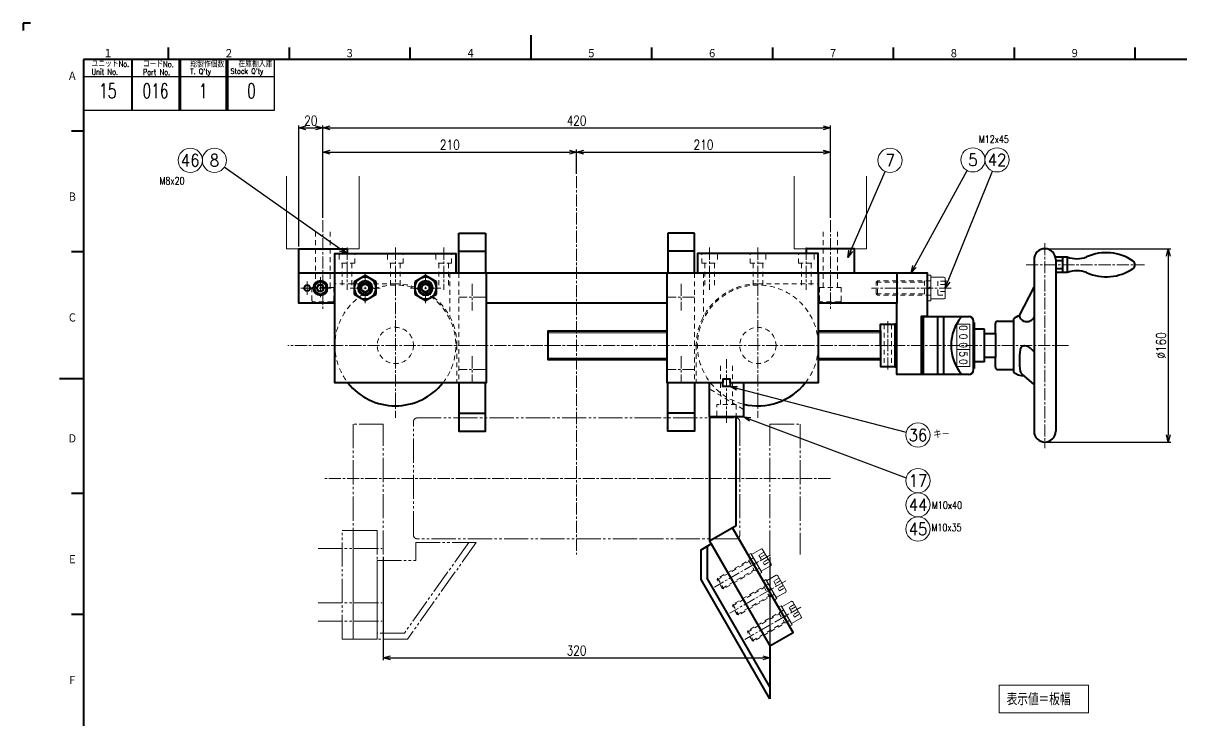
# Model space of a CAD drawing. Header units: millimetres. Extents: x 0 to 1682, y 0 to 1188.
# Drawn here: x 0 to 959, y 611 to 1188 of the extents above; entities that cross this region are included whole.
import ezdxf
from ezdxf.enums import TextEntityAlignment as Align

# ---------------------------------------------------------------- set-up
doc = ezdxf.new("R2010")
doc.units = ezdxf.units.MM
doc.header["$LTSCALE"] = 2
for name, pattern in [('AM_ISO08W050x2', [9, 6, -0.75, 1.5, -0.75]), ('GEN4A', [15, 10, -1, 1, -1, 1, -1]), ('GEN7A', [7.5, 5, -0.75, 1, -0.75]), ('HIDDEN2', [3.5, 2, -1.5])]:
    doc.linetypes.add(name, pattern=pattern)
doc.layers.get('0').update_dxf_attribs({"linetype": 'CONTINUOUS', "lineweight": 20})
doc.layers.get('DEFPOINTS').update_dxf_attribs({"linetype": 'CONTINUOUS'})
for name, color, linetype, lineweight in [('2', 5, 'CONTINUOUS', 40), ('3A', 6, 'HIDDEN2', 20), ('4', 3, 'CONTINUOUS', 13), ('4A', 3, 'GEN4A', 13), ('5', 3, 'CONTINUOUS', 13), ('6', 7, 'CONTINUOUS', 50), ('7A', 4, 'GEN7A', 13), ('_-0', 7, 'CONTINUOUS', 20), ('_-3A', 6, 'HIDDEN2', 20), ('WAKU', 7, 'CONTINUOUS', 40)]:
    doc.layers.add(name, color=color, linetype=linetype, lineweight=lineweight)
doc.layers.add('RAHM2', color=1, linetype='CONTINUOUS')
doc.styles.add('DIMENSION', font='monotxt.shx', dxfattribs={"bigfont": 'bigfont.shx'})
doc.styles.get("Standard").update_dxf_attribs({"font": 'romans.shx', "width": 0.8, "bigfont": 'extfont2.shx'})
doc.dimstyles.new('GEN-ISO', dxfattribs={"dimscale": 2, "dimtxt": 4, "dimasz": 3, "dimexe": 1, "dimexo": 1, "dimgap": 1, "dimtad": 3, "dimrnd": 0.01, "dimdsep": 46, "dimtxsty": 'Standard', "dimblk": 'OPEN30', "dimcen": 0, "dimclrd": 256, "dimclre": 256, "dimclrt": 7, "dimadec": 3, "dimazin": 2, "dimtp": 0.1, "dimtm": 0.1, "dimtfac": 0.6, "dimtdec": 3, "dimtmove": 2, "dimatfit": 3, "dimldrblk": 'OPEN30', "dimfxl": 1, "dimarcsym": 0})

# ---------------------------------------------------------------- blocks, each defined once
blk = doc.blocks.new('GENJIS-1176H2_S-09FE8Z-0704')
at = {"layer": '_-0'}
for p, q in [((-10, 7), (-10, -7)), ((0, 8), (-9, 8)), ((0, 8), (0, -8)), ((-9, -8), (0, -8))]:
    blk.add_line(p, q, dxfattribs=at)
for centre, start, end in [((-9, 7), 90, 180), ((-9, -7), 180, 270)]:
    blk.add_arc(centre, 1, start, end, dxfattribs=at)
at = {"layer": '_-3A'}
for p, q in [((-10, 4.6188), (-5, 4.6188)), ((-10, 2.3094), (-5, 2.3094)), ((-5, 4.6188), (-5, -4.6188)), ((0, 5), (34.08, 5)), ((4.5, 5), (4.5, -5)), ((35, 4.08), (4.5, 4.08)), ((35, 4.08), (34.08, 5)), ((34.08, 5), (34.08, -5)), ((35, -4.08), (35, 4.08)), ((-10, -2.3094), (-5, -2.3094)), ((-5, -4.6188), (-10, -4.6188)), ((0, -5), (34.08, -5)), ((35, -4.08), (4.5, -4.08)), ((34.08, -5), (35, -4.08))]:
    blk.add_line(p, q, dxfattribs=at)
at = {"layer": '_-0', "flags": 9}
blk.add_attdef('POWER_DIM', (0, 0), '', height=3.5, dxfattribs=at)
blk = doc.blocks.new('GENJIS-1251_S-09FE7S-0707')
at = {"layer": '_-0'}
for p, q in [((-2.5, 9.05), (0, 9.05)), ((-2.5, -9.05), (-2.5, 9.05)), ((0, 0.75), (-2.5, 0)), ((0, 0), (-2.5, -0.75)), ((0, 9.05), (0, -9.05)), ((0, -9.05), (-2.5, -9.05))]:
    blk.add_line(p, q, dxfattribs=at)
at = {"layer": '_-0', "flags": 9}
blk.add_attdef('POWER_DIM', (0, 0), '', height=3.5, dxfattribs=at)
blk = doc.blocks.new('GENJIS-1176H2_S-02TUZD-0704')
at = {"layer": '_-0'}
for p, q in [((-12, 7.8), (-12, -7.8)), ((0, 9), (-10.8, 9)), ((0, 9), (0, -9)), ((-10.8, -9), (0, -9))]:
    blk.add_line(p, q, dxfattribs=at)
for centre, start, end in [((-10.8, 7.8), 90, 179.999998), ((-10.8, -7.8), 179.999998, 270)]:
    blk.add_arc(centre, 1.2, start, end, dxfattribs=at)
at = {"layer": '_-3A'}
for p, q in [((-12, 5.7735), (-6, 5.7735)), ((-12, 2.88675), (-6, 2.88675)), ((-6, 5.7735), (-6, -5.7735)), ((0, 6), (43.9265, 6)), ((5.25, 6), (5.25, -6)), ((45, 4.9265), (5.25, 4.9265)), ((45, 4.9265), (43.9265, 6)), ((43.9265, 6), (43.9265, -6)), ((45, -4.9265), (45, 4.9265)), ((-12, -2.88675), (-6, -2.88675)), ((-6, -5.7735), (-12, -5.7735)), ((0, -6), (43.9265, -6)), ((45, -4.9265), (5.25, -4.9265)), ((43.9265, -6), (45, -4.9265))]:
    blk.add_line(p, q, dxfattribs=at)
at = {"layer": '_-0', "flags": 9}
blk.add_attdef('POWER_DIM', (0, 0), '', height=3.5, dxfattribs=at)
blk = doc.blocks.new('GENBALLOON1')
blk.add_circle((0, 0), 5)
at = {"flags": 1}
blk.add_attdef('GEN_PARENT', text='', height=2.5, dxfattribs=at).set_placement((0, 0), align=Align.MIDDLE)
blk.add_attdef('REF_NO', text='', height=3.5).set_placement((0, 0), align=Align.MIDDLE)
at = {"color": 7, "flags": 1}
for tag, p in [('5GENINF', (6.43, 0.96)), ('6GENINF', (6.43, 0.63)), ('7GENINF', (6.43, 0.3)), ('8GENINF', (6.43, -0.04)), ('9GENINF', (6.43, -0.37)), ('3GENINF', (6.43, -2.34)), ('4GENINF', (6.43, -2.67)), ('20GENINF', (6.43, -4.7)), ('10GENINF', (6.43, -0.7)), ('11GENINF', (6.43, -1)), ('12GENINF', (6.43, -1.34)), ('13GENINF', (6.43, -1.67)), ('14GENINF', (6.43, -2)), ('15GENINF', (6.43, -3)), ('16GENINF', (6.43, -3.34)), ('17GENINF', (6.43, -3.7)), ('18GENINF', (6.43, -4.04)), ('19GENINF', (6.43, -4.37)), ('21GENINF', (6.43, -5.04)), ('22GENINF', (6.43, -5.37))]:
    blk.add_attdef(tag, p, '', height=0.2, dxfattribs=at)
blk = doc.blocks.new('_Open30')
at = {"color": 0, "linetype": 'ByBlock', "lineweight": -2}
for p, q in [((-1, 0.27), (0, 0)), ((0, 0), (-1, -0.27)), ((0, 0), (-1, 0))]:
    blk.add_line(p, q, dxfattribs=at)
blk = doc.blocks.new('*D30')
at = {"layer": '5', "lineweight": -2, "transparency": 16777216}
for p, q in [((248, 1027.05), (248, 1083.36)), ((254, 1081.36), (452, 1081.36)), ((458, 1063.36), (458, 1083.36))]:
    blk.add_line(p, q, dxfattribs=at)
at = {"layer": 'DEFPOINTS', "color": 0, "transparency": 16777216}
for p in [(458, 1081.36), (458, 1061.36), (248, 1025.05)]:
    blk.add_point(p, dxfattribs=at)
at = {"layer": '5', "lineweight": -2, "transparency": 16777216, "xscale": 6, "yscale": 6, "zscale": 6, "rotation": 180}
blk.add_blockref('_Open30', (248, 1081.36), dxfattribs=at)
at = {"layer": '5', "lineweight": -2, "transparency": 16777216, "xscale": 6, "yscale": 6, "zscale": 6}
blk.add_blockref('_Open30', (458, 1081.36), dxfattribs=at)
at = {"layer": '5', "color": 7, "transparency": 16777216, "insert": (353, 1087.36), "char_height": 8, "attachment_point": 5}
blk.add_mtext('210', dxfattribs=at)
blk = doc.blocks.new('*D31')
at = {"layer": '5', "lineweight": -2, "transparency": 16777216}
for p, q in [((464, 1081.36), (662, 1081.36)), ((668, 1027.05), (668, 1083.36))]:
    blk.add_line(p, q, dxfattribs=at)
at = {"layer": 'DEFPOINTS', "color": 0, "transparency": 16777216}
for p in [(668, 1081.36), (458, 1061.36), (668, 1025.05)]:
    blk.add_point(p, dxfattribs=at)
at = {"layer": '5', "lineweight": -2, "transparency": 16777216, "xscale": 6, "yscale": 6, "zscale": 6, "rotation": 180}
blk.add_blockref('_Open30', (458, 1081.36), dxfattribs=at)
at = {"layer": '5', "lineweight": -2, "transparency": 16777216, "xscale": 6, "yscale": 6, "zscale": 6}
blk.add_blockref('_Open30', (668, 1081.36), dxfattribs=at)
at = {"layer": '5', "color": 7, "transparency": 16777216, "insert": (563, 1087.36), "char_height": 8, "attachment_point": 5}
blk.add_mtext('210', dxfattribs=at)
blk = doc.blocks.new('*D32')
at = {"layer": '5', "lineweight": -2, "transparency": 16777216}
for p, q in [((228, 1003.36), (228, 1103.36)), ((248, 1027.05), (248, 1103.36)), ((234, 1101.36), (242, 1101.36))]:
    blk.add_line(p, q, dxfattribs=at)
at = {"layer": 'DEFPOINTS', "color": 0, "transparency": 16777216}
for p in [(248, 1101.36), (248, 1025.05), (228, 1001.36)]:
    blk.add_point(p, dxfattribs=at)
at = {"layer": '5', "lineweight": -2, "transparency": 16777216, "xscale": 6, "yscale": 6, "zscale": 6, "rotation": 180}
blk.add_blockref('_Open30', (228, 1101.36), dxfattribs=at)
at = {"layer": '5', "lineweight": -2, "transparency": 16777216, "xscale": 6, "yscale": 6, "zscale": 6}
blk.add_blockref('_Open30', (248, 1101.36), dxfattribs=at)
at = {"layer": '5', "color": 7, "transparency": 16777216, "insert": (238, 1107.36), "char_height": 8, "attachment_point": 5}
blk.add_mtext('20', dxfattribs=at)
blk = doc.blocks.new('*D33')
at = {"layer": '5', "lineweight": -2, "transparency": 16777216}
for p, q in [((668, 1027.05), (668, 1103.36)), ((254, 1101.36), (662, 1101.36))]:
    blk.add_line(p, q, dxfattribs=at)
at = {"layer": 'DEFPOINTS', "color": 0, "transparency": 16777216}
for p in [(668, 1101.36), (248, 1025.05), (668, 1025.05)]:
    blk.add_point(p, dxfattribs=at)
at = {"layer": '5', "lineweight": -2, "transparency": 16777216, "xscale": 6, "yscale": 6, "zscale": 6, "rotation": 180}
blk.add_blockref('_Open30', (248, 1101.36), dxfattribs=at)
at = {"layer": '5', "lineweight": -2, "transparency": 16777216, "xscale": 6, "yscale": 6, "zscale": 6}
blk.add_blockref('_Open30', (668, 1101.36), dxfattribs=at)
at = {"layer": '5', "color": 7, "transparency": 16777216, "insert": (458, 1107.36), "char_height": 8, "attachment_point": 5}
blk.add_mtext('420', dxfattribs=at)
blk = doc.blocks.new('*D34')
at = {"layer": '5', "lineweight": -2, "transparency": 16777216}
for p, q in [((298, 746.36), (298, 660.95)), ((618, 746.36), (618, 660.95)), ((304, 662.95), (612, 662.95))]:
    blk.add_line(p, q, dxfattribs=at)
at = {"layer": 'DEFPOINTS', "color": 0, "transparency": 16777216}
for p in [(298, 748.36), (618, 748.36), (618, 662.95)]:
    blk.add_point(p, dxfattribs=at)
at = {"layer": '5', "lineweight": -2, "transparency": 16777216, "xscale": 6, "yscale": 6, "zscale": 6, "rotation": 180}
blk.add_blockref('_Open30', (298, 662.95), dxfattribs=at)
at = {"layer": '5', "lineweight": -2, "transparency": 16777216, "xscale": 6, "yscale": 6, "zscale": 6}
blk.add_blockref('_Open30', (618, 662.95), dxfattribs=at)
at = {"layer": '5', "color": 7, "transparency": 16777216, "insert": (458, 668.95), "char_height": 8, "attachment_point": 5}
blk.add_mtext('320', dxfattribs=at)
blk = doc.blocks.new('GENJIS-1251_S-03barme-0707')
at = {"layer": '_-0'}
for p, q in [((-3, 10.55), (0, 10.55)), ((-3, -10.55), (-3, 10.55)), ((0, 10.55), (0, -10.55)), ((0, 0.9), (-3, 0)), ((0, 0), (-3, -0.9)), ((0, -10.55), (-3, -10.55))]:
    blk.add_line(p, q, dxfattribs=at)
at = {"layer": '_-0', "flags": 9}
blk.add_attdef('POWER_DIM', (0, 0), '', height=0.2, dxfattribs=at)
blk = doc.blocks.new('*D46')
at = {"layer": '5', "lineweight": -2, "transparency": 16777216}
for p, q in [((847.51, 1001.36), (949.6, 1001.36)), ((947.6, 995.36), (947.6, 847.36)), ((847.51, 841.36), (949.6, 841.36))]:
    blk.add_line(p, q, dxfattribs=at)
at = {"layer": 'DEFPOINTS', "color": 0, "transparency": 16777216}
for p in [(845.51, 1001.36), (845.51, 841.36), (947.6, 841.36)]:
    blk.add_point(p, dxfattribs=at)
at = {"layer": '5', "lineweight": -2, "transparency": 16777216, "xscale": 6, "yscale": 6, "zscale": 6}
for p, rotation in [((947.6, 1001.36), 90), ((947.6, 841.36), 270)]:
    blk.add_blockref('_Open30', p, dxfattribs=dict(at, rotation=rotation))
at = {"layer": '5', "color": 7, "transparency": 16777216, "insert": (941.6, 921.36), "char_height": 8, "attachment_point": 5, "rotation": 90}
blk.add_mtext('%%C160', dxfattribs=at)
blk = doc.blocks.new('M6-CS.SW (TOP)')
for p, q in [((-2.89, 0), (-1.44, 2.5)), ((-1.44, -2.5), (-2.89, 0)), ((-1.44, 2.5), (1.44, 2.5)), ((1.44, 2.5), (2.89, 0)), ((2.89, 0), (1.44, -2.5)), ((1.44, -2.5), (-1.44, -2.5)), ((-0.3, -5.89), (-0.3, -4.99)), ((0.3, -5.89), (0.3, -4.99))]:
    blk.add_line(p, q)
for radius in [5.9, 5, 2.89]:
    blk.add_circle((0, 0), radius)
blk = doc.blocks.new('A$C4B2B206A')
for p, q in [((-9, 5.196157), (0, 10.3923)), ((0, 10.3923), (9, 5.196157)), ((-9, -5.196157), (-9, 5.196157)), ((0, 3.4641), (-3, 1.73205)), ((-3, 1.73205), (-3, -1.73205)), ((3, 1.73205), (0, 3.4641)), ((3, -1.73205), (3, 1.73205)), ((9, 5.196157), (9, -5.196157)), ((0, -10.3923), (-9, -5.196157)), ((-3, -1.73205), (0, -3.4641)), ((0, -3.4641), (3, -1.73205)), ((9, -5.196157), (0, -10.3923))]:
    blk.add_line(p, q)
for radius in [9, 6, 5.053, 3.4641]:
    blk.add_circle((0, 0), radius)
at = {"layer": '5'}
blk.add_circle((0, 0), 4.9265, dxfattribs=at)
blk.add_arc((0, 0), 6, 75.068583, 7.594644, dxfattribs=at)
blk = doc.blocks.new('A1組立図')
at = {"layer": 'WAKU', "color": 5, "linetype": 'Continuous'}
for p, q in [((3, 594), (0, 594)), ((0, 594), (0, 591)), ((210, 589), (210, 579)), ((60, 584), (60, 579)), ((110, 584), (110, 579)), ((160, 584), (160, 579)), ((260, 584), (260, 579)), ((310, 584), (310, 579)), ((360, 584), (360, 579)), ((410, 584), (410, 579)), ((460, 584), (460, 579)), ((826, 579), (25, 579)), ((25, 579), (25, 15)), ((20, 549.5), (25, 549.5)), ((20, 499.5), (25, 499.5)), ((15, 447), (25, 447)), ((20, 399.5), (25, 399.5)), ((20, 349.5), (25, 349.5))]:
    blk.add_line(p, q, dxfattribs=at)
for s, p in [('１', (33.1, 579.6)), ('２', (83.1, 579.6)), ('３', (133.1, 579.6)), ('４', (183.1, 579.6)), ('５', (233.1, 579.6)), ('６', (283.1, 579.6)), ('７', (333.1, 579.6)), ('８', (383.1, 579.6)), ('９', (433.1, 579.6)), ('Ａ', (18.36, 570.24)), ('Ｂ', (18.36, 520.24)), ('Ｃ', (18.36, 470.24)), ('Ｄ', (18.36, 420.24)), ('Ｅ', (18.36, 370.24)), ('Ｆ', (18.36, 320.24))]:
    blk.add_text(s, height=3.31, dxfattribs=at).set_placement(p)
blk = doc.blocks.new('A1表題欄')
at = {"layer": 'RAHM2', "color": 5, "linetype": 'Continuous'}
for p, q in [((-722, 543), (-722, 564)), ((-801, 543), (-761.5, 543)), ((-761.5, 543), (-722, 543))]:
    blk.add_line(p, q, dxfattribs=at)
at = {"layer": 'RAHM2', "color": 7, "linetype": 'Continuous'}
for p, q in [((-801, 557), (-761.5, 557)), ((-761.5, 557), (-722, 557))]:
    blk.add_line(p, q, dxfattribs=at)
at = {"layer": 'WAKU', "linetype": 'Continuous'}
for p, q in [((-781, 564), (-781, 543)), ((-761.5, 564), (-761.5, 543)), ((-761, 564), (-761, 543)), ((-742, 564), (-742, 543)), ((-741.5, 564), (-741.5, 543))]:
    blk.add_line(p, q, dxfattribs=at)
at = {"layer": 'RAHM2', "color": 7, "linetype": 'Continuous', "width": 0.8}
for s, height, p in [('ユニットNo.', 2.5, (-797.71, 560.92)), ('コードNo.', 2.5, (-776.48, 560.81)), ('総製作個数', 2.5, (-756.83, 560.72)), ('在庫棚入庫', 2.5, (-736.92, 560.82)), ('Unit No.', 2.5, (-797.71, 557.64)), ('Part No.', 2.5, (-776.48, 557.53)), ("T. Q'ty", 2.2, (-756.83, 557.96)), ("Stock Q'ty", 2.2, (-740.2, 558.06))]:
    blk.add_text(s, height=height, dxfattribs=at).set_placement(p)
at = {"layer": 'WAKU', "linetype": 'Continuous', "width": 0.7}
for tag, p in [('GEN-TITLE-UN', (-791, 551.01)), ('GEN-TITLE-PT', (-771.25, 551)), ('GEN-TITLE-QT', (-751.51, 551)), ('GEN-TITLE-STO', (-731.57, 551))]:
    blk.add_attdef(tag, text='', height=6, dxfattribs=at).set_placement(p, align=Align.MIDDLE)
at = {"layer": 'WAKU'}
for tag, height, width, p in [('GEN-TITLE-CRO', 4, 0.8, (-236.01, 32.8)), ('HEADER1', 5, 0.9, (-50.88, 30.15)), ('GEN-TITLE-SCA', 4, 0.85, (-148.21, 25.85)), ('HEADER2', 6, 0.9, (-51.11, 21.68)), ('GEN-TITLE-PRE', 4, 0.8, (-236.01, 20.88))]:
    blk.add_attdef(tag, text='', height=height, dxfattribs=dict(at, width=width)).set_placement(p, align=Align.MIDDLE)
for tag, p in [('GEN-TITLE-APP｛3.4｝', (-206.8, 26.09)), ('GEN-TITLE-CHE｛3.4｝', (-192.17, 26.09)), ('GEN-TITLE-DES｛3.4｝', (-177.55, 26.09)), ('GEN-TITLE-DRA｛3.4｝', (-162.93, 26.09))]:
    blk.add_attdef(tag, text='', height=4, dxfattribs=at).set_placement(p, align=Align.MIDDLE)
at = {"layer": 'WAKU', "width": 0.7}
blk.add_attdef('GEN-TITLE-DAT', text='', height=3.5, dxfattribs=at).set_placement((-126.36, 24.1), align=Align.CENTER)
blk.add_attdef('GEN-TITLE-DAT1{4.4}', text='', height=3.5, dxfattribs=at).set_placement((-243.52, 8.71), align=Align.MIDDLE_CENTER)
at = {"layer": 'WAKU', "color": 5}
blk.add_attdef('HEADER6', text='', height=5.8, dxfattribs=at).set_placement((-214.07, 2.7), align=Align.BOTTOM_CENTER)
at = {"layer": 'WAKU', "style": 'DIMENSION', "width": 1.2}
blk.add_attdef('HEADER13', text='', height=7.02, dxfattribs=at).set_placement((-196.44, 6.21), align=Align.MIDDLE_LEFT)
at = {"layer": 'WAKU', "color": 5, "style": 'DIMENSION', "width": 1.2}
for tag, p in [('HEADER12', (-160.55, 6.21)), ('GEN-TITLE-DWG', (-93.21, 6.21))]:
    blk.add_attdef(tag, text='', height=7.02, dxfattribs=at).set_placement(p, align=Align.MIDDLE_LEFT)

msp = doc.modelspace()

# ---------------------------------------------------------------- linework, layer by layer
msp.add_lwpolyline([(807.563, 617.281), (881.561, 617.281), (881.561, 640.254), (807.563, 640.254)], close=True)
at = {"layer": '2'}
for p, q in [((360.495, 981.363), (360.495, 1014.363)), ((360.495, 1014.363), (382.495, 1014.363)), ((382.495, 1014.363), (382.495, 981.363)), ((555.495, 1014.363), (533.495, 1014.363)), ((533.495, 1014.363), (533.495, 981.363)), ((555.495, 981.363), (555.495, 1014.363)), ((360.495, 999.363), (382.495, 999.363)), ((555.495, 999.363), (533.495, 999.363)), ((836.495, 992.363), (836.495, 850.363)), ((854.21, 994.61), (860.096, 994.61)), ((854.495, 992.363), (854.495, 850.363)), ((860.096, 991.31), (854.495, 991.31)), ((860.096, 994.61), (860.096, 981.61)), ((860.196, 981.61), (860.196, 994.61)), ((860.196, 994.61), (863.996, 994.61)), ((863.996, 994.61), (863.996, 981.61)), ((860.096, 984.81), (854.495, 984.81)), ((860.096, 981.61), (854.495, 981.61)), ((863.996, 981.61), (860.196, 981.61)), ((824.189, 945.722), (836.495, 969.476)), ((742.995, 945.363), (782.495, 945.363)), ((744.995, 897.363), (744.995, 945.363)), ((756.995, 897.363), (756.995, 945.363)), ((761.995, 897.363), (761.995, 945.363)), ((786.495, 901.363), (786.495, 941.363)), ((786.495, 940.363), (786.995, 940.363)), ((786.995, 940.363), (786.995, 902.363)), ((806.495, 941.436), (817.495, 941.436)), ((806.495, 941.363), (819.495, 941.363)), ((819.495, 943.363), (819.495, 899.363)), ((836.024, 943.789), (836.495, 944.646)), ((795.495, 934.863), (786.995, 934.863)), ((795.495, 907.863), (795.495, 934.863)), ((804.495, 930.863), (804.495, 939.436)), ((804.495, 931.363), (804.495, 911.363)), ((804.495, 903.436), (804.495, 911.863)), ((833.854, 918.716), (836.495, 916.076)), ((836.495, 911.563), (836.495, 851.436)), ((786.995, 902.363), (786.495, 902.363)), ((795.495, 907.863), (786.995, 907.863)), ((806.495, 901.436), (817.495, 901.436)), ((806.495, 901.363), (819.495, 901.363)), ((782.495, 897.363), (742.995, 897.363)), ((836.495, 889.156), (826.556, 897.624)), ((360.495, 865.363), (382.495, 865.363)), ((555.495, 865.363), (533.495, 865.363)), ((567.995, 862.363), (567.995, 759.476)), ((589.995, 772.177), (589.995, 862.363)), ((589.995, 772.177), (567.995, 759.476)), ((565.995, 755.191), (565.995, 728.94)), ((617.995, 638.873), (565.995, 728.94))]:
    msp.add_line(p, q, dxfattribs=at)
for points in [[(227.995, 981.363), (227.995, 1001.363), (267.995, 1001.363), (267.995, 997.363)], [(257.995, 981.363), (257.995, 997.363), (357.995, 997.363), (357.995, 981.363)], [(657.995, 981.363), (657.995, 997.363), (557.995, 997.363), (557.995, 981.363)], [(687.995, 981.363), (687.995, 1001.363), (647.995, 1001.363), (647.995, 997.363)], [(257.995, 956.363), (227.995, 956.363), (227.995, 981.363), (507.995, 981.363)], [(382.995, 981.363), (382.995, 890.363), (257.995, 890.363), (257.995, 981.363)], [(507.995, 981.363), (722.995, 981.363), (722.995, 956.363), (657.995, 956.363)], [(657.995, 981.363), (657.995, 890.363), (584.995, 890.363), (584.995, 893.363), (578.995, 893.363), (578.995, 890.363), (532.995, 890.363), (532.995, 981.363)], [(722.995, 981.363), (747.995, 981.363), (747.995, 945.363), (742.995, 945.363), (742.995, 897.363), (722.995, 897.363), (722.995, 956.363)], [(532.995, 956.363), (382.995, 956.363)], [(507.995, 909.363), (434.495, 909.363), (434.495, 933.363), (507.995, 933.363)], [(507.995, 933.363), (532.995, 933.363)], [(657.995, 933.363), (709.495, 933.363), (709.495, 909.363), (657.995, 909.363)], [(709.495, 921.363), (709.495, 938.863), (721.495, 938.863)], [(721.495, 921.363), (721.495, 939.363), (722.995, 939.363)], [(795.495, 931.363), (804.495, 931.363)], [(709.495, 921.363), (709.495, 903.863), (721.495, 903.863)], [(722.995, 903.363), (721.495, 903.363), (721.495, 921.363)], [(804.495, 911.363), (795.495, 911.363)], [(532.995, 909.363), (507.995, 909.363)], [(360.495, 890.363), (360.495, 850.363), (382.495, 850.363), (382.495, 890.363)], [(555.495, 890.363), (555.495, 850.363), (533.495, 850.363), (533.495, 890.363)], [(595.995, 862.363), (567.995, 862.363), (567.995, 890.363)], [(584.995, 890.363), (584.995, 887.363), (578.995, 887.363), (578.995, 890.363)], [(595.995, 890.363), (595.995, 862.363)], [(567.995, 759.476), (617.995, 672.873), (637.048, 683.873), (587.048, 770.476)]]:
    msp.add_lwpolyline(points, dxfattribs=at)
msp.add_lwpolyline([(617.995, 628.873), (560.995, 727.6), (560.995, 752.304), (569.35, 757.128), (617.995, 672.873)], close=True, dxfattribs=at)
msp.add_circle((234.995, 968.863), 2.5, dxfattribs=at)
for centre, radius, start, end in [((845.495, 992.363), 9, 0, 180), ((896.168, 959.002), 39.108, 55.184985, 114.426157), ((871.996, 1015.11), 22.006, 248.682088, 291.317912), ((916.246, 988.11), 3.75, 306.869898, 53.130102), ((871.996, 961.11), 22.006, 68.682088, 111.317912), ((896.168, 1017.217), 39.108, 245.573843, 304.815015), ((804.972, 921.363), 37.079, 139.664477, 220.335523), ((782.495, 941.363), 4, 0, 90), ((806.473, 939.459), 1.978, 89.347681, 180.652319), ((828.021, 933.11), 13.335, 106.220195, 129.744842), ((830.454, 947.587), 6.502, 196.206982, 247.3987), ((830.583, 947.877), 6.828, 247.195369, 322.822925), ((828.021, 933.11), 13.335, 50.544839, 53.152253), ((828.383, 917.522), 3.406, 80.885194, 179.807539), ((829.437, 915.384), 5.568, 36.973949, 97.323375), ((886.44, 908.86), 62.099, 171.787528, 188.212472), ((782.495, 901.363), 4, 270, 0), ((806.473, 903.414), 1.978, 179.350999, 270.649001), ((828.021, 909.616), 13.335, 230.255158, 270.096445), ((833.305, 903.835), 9.172, 204.790005, 222.6241), ((307.995, 921.363), 50, 218.316134, 321.683866), ((607.995, 921.363), 50, 256.11346, 321.683866), ((845.495, 850.363), 9, 180, 0)]:
    msp.add_arc(centre, radius, start, end, dxfattribs=at)
at = {"layer": '3A'}
for p, q in [((267.995, 997.363), (267.995, 981.363)), ((352.995, 981.363), (352.995, 945.363)), ((360.495, 981.363), (360.495, 890.363)), ((555.495, 981.363), (555.495, 890.363)), ((562.995, 981.363), (562.995, 945.363)), ((712.495, 938.863), (712.495, 903.863)), ((718.495, 938.863), (718.495, 903.863)), ((358.995, 921.363), (358.995, 890.363)), ((556.995, 921.363), (556.995, 890.363)), ((595.995, 868.363), (567.995, 885.363))]:
    msp.add_line(p, q, dxfattribs=at)
for points in [[(358.995, 921.363), (358.995, 921.363, 0.4142136), (307.995, 972.363), (257.995, 972.363)], [(556.995, 921.363, -0.4142136), (607.995, 972.363), (657.995, 972.363)]]:
    msp.add_lwpolyline(points, format="xyb", dxfattribs=at)
for centre in [(307.995, 921.363), (607.995, 921.363)]:
    msp.add_circle(centre, 15, dxfattribs=at)
for centre, end in [((307.995, 921.363), 218.316134), ((607.995, 921.363), 256.11346)]:
    msp.add_arc(centre, 50, 321.683866, end, dxfattribs=at)
at = {"layer": '4'}
for p, q in [((772.495, 938.863), (783.495, 938.863)), ((772.495, 903.863), (772.495, 938.863)), ((783.495, 903.863), (783.495, 938.863)), ((783.495, 918.113), (772.495, 918.113)), ((772.495, 903.863), (783.495, 903.863))]:
    msp.add_line(p, q, dxfattribs=at)
for points in [[(217.995, 1061.363), (217.995, 1001.363), (277.995, 1001.363), (277.995, 1061.363)], [(697.995, 1061.363), (697.995, 1001.363), (637.995, 1001.363), (637.995, 1061.363)], [(507.995, 931.863), (434.495, 931.863)], [(532.995, 931.863), (507.995, 931.863)], [(709.495, 931.863), (657.995, 931.863)], [(507.995, 910.863), (434.495, 910.863)], [(532.995, 910.863), (507.995, 910.863)], [(709.495, 910.863), (657.995, 910.863)]]:
    msp.add_lwpolyline(points, dxfattribs=at)
at = {"layer": '4A'}
for p, q in [((244.022, 753.363), (296.989, 753.363)), ((244.022, 708.363), (296.989, 708.363)), ((244.022, 693.363), (296.989, 693.363))]:
    msp.add_line(p, q, dxfattribs=at)
for points in [[(297.995, 748.363), (297.995, 856.363), (272.995, 856.363), (272.995, 748.363)], [(617.995, 748.363), (617.995, 856.363), (642.995, 856.363), (642.995, 748.363)], [(368.856, 758.363), (315.418, 683.363), (292.995, 683.363)]]:
    msp.add_lwpolyline(points, dxfattribs=at)
for points in [[(507.995, 761.363), (325.995, 761.363, -0.4142136), (322.995, 764.363), (322.995, 858.363, -0.4142136), (325.995, 861.363), (507.995, 861.363)], [(507.995, 861.363), (589.995, 861.363, -0.4142136), (592.995, 858.363), (592.995, 764.363, -0.4142136), (589.995, 761.363), (507.995, 761.363)]]:
    msp.add_lwpolyline(points, format="xyb", dxfattribs=at)
for points in [[(272.995, 678.363), (263.995, 678.363), (263.995, 768.363), (272.995, 768.363)], [(292.995, 678.363), (272.995, 678.363), (272.995, 768.363), (292.995, 768.363)], [(317.995, 678.363), (292.995, 678.363), (292.995, 743.363), (324.995, 743.363), (324.995, 758.363), (374.995, 758.363)]]:
    msp.add_lwpolyline(points, close=True, dxfattribs=at)
at = {"layer": '7A'}
for p, q in [((457.995, 1061.363), (457.995, 748.363)), ((247.995, 1025.055), (247.995, 951.007)), ((667.995, 1025.055), (667.995, 951.007)), ((267.995, 1002.302), (267.995, 967.314)), ((307.995, 1002.302), (307.995, 861.578)), ((347.995, 1002.302), (347.995, 967.314)), ((567.995, 1002.302), (567.995, 967.314)), ((607.995, 1002.302), (607.995, 861.578)), ((647.995, 1002.302), (647.995, 967.314)), ((845.495, 1006.044), (845.495, 836.414)), ((829.983, 988.01), (927.9, 988.01)), ((282.995, 956.363), (282.995, 981.363)), ((332.995, 956.363), (332.995, 981.363)), ((254.895, 968.863), (229.495, 968.863)), ((295.495, 968.863), (270.495, 968.863)), ((345.495, 968.863), (320.495, 968.863)), ((371.495, 972.363), (371.495, 950.363)), ((544.495, 972.363), (544.495, 950.363)), ((767.917, 968.863), (702.133, 968.863)), ((382.495, 961.363), (360.495, 961.363)), ((555.495, 961.363), (533.495, 961.363)), ((715.495, 941.509), (715.495, 901.21)), ((864.895, 921.363), (219.01, 921.363)), ((371.495, 912.363), (371.495, 890.363)), ((544.495, 912.363), (544.495, 890.363)), ((382.495, 901.363), (360.495, 901.363)), ((555.495, 901.363), (533.495, 901.363)), ((581.995, 857.254), (581.995, 909.934)), ((667.995, 811.363), (247.995, 811.363)), ((618.548, 748.248), (572.166, 721.469)), ((631.048, 726.597), (584.666, 699.818)), ((643.548, 704.947), (597.166, 678.168))]:
    msp.add_line(p, q, dxfattribs=at)
at = {"layer": '7A', "linetype": 'AM_ISO08W050x2'}
for p, q in [((234.995, 974.363), (234.995, 963.363)), ((245.995, 977.763), (245.995, 959.963))]:
    msp.add_line(p, q, dxfattribs=at)
at = {"layer": '_-3A'}
for p, q in [((241.995, 969.363), (241.995, 1018.289)), ((253.995, 969.363), (253.995, 1018.289)), ((661.995, 969.363), (661.995, 1018.289)), ((673.995, 969.363), (673.995, 1018.289)), ((261.495, 996.563), (261.495, 989.363)), ((274.495, 989.363), (261.495, 989.363)), ((263.995, 989.363), (263.995, 970.13)), ((271.995, 989.363), (271.995, 970.13)), ((274.495, 989.363), (274.495, 996.563)), ((301.495, 996.563), (301.495, 989.363)), ((314.495, 989.363), (301.495, 989.363)), ((303.995, 989.363), (303.995, 970.13)), ((311.995, 989.363), (311.995, 970.13)), ((314.495, 989.363), (314.495, 996.563)), ((341.495, 996.563), (341.495, 989.363)), ((354.495, 989.363), (341.495, 989.363)), ((343.995, 989.363), (343.995, 970.13)), ((351.995, 989.363), (351.995, 970.13)), ((354.495, 989.363), (354.495, 996.563)), ((561.495, 989.363), (561.495, 996.563)), ((561.495, 989.363), (574.495, 989.363)), ((563.995, 989.363), (563.995, 970.13)), ((571.995, 989.363), (571.995, 970.13)), ((574.495, 996.563), (574.495, 989.363)), ((601.495, 989.363), (601.495, 996.563)), ((601.495, 989.363), (614.495, 989.363)), ((603.995, 989.363), (603.995, 970.13)), ((611.995, 989.363), (611.995, 970.13)), ((614.495, 996.563), (614.495, 989.363)), ((641.495, 989.363), (641.495, 996.563)), ((641.495, 989.363), (654.495, 989.363)), ((643.995, 989.363), (643.995, 970.13)), ((651.995, 989.363), (651.995, 970.13)), ((654.495, 996.563), (654.495, 989.363)), ((256.995, 969.363), (238.995, 969.363)), ((238.995, 958.563), (238.995, 969.363)), ((256.995, 969.363), (256.995, 958.563)), ((676.995, 969.363), (658.995, 969.363)), ((658.995, 958.563), (658.995, 969.363)), ((676.995, 969.363), (676.995, 958.563)), ((255.795, 957.363), (240.195, 957.363)), ((675.795, 957.363), (660.195, 957.363)), ((576.995, 872.363), (576.995, 906.443)), ((586.995, 872.363), (586.995, 906.443)), ((589.995, 872.363), (573.995, 872.363)), ((573.995, 863.363), (573.995, 872.363)), ((589.995, 872.363), (589.995, 863.363))]:
    msp.add_line(p, q, dxfattribs=at)
for centre, radius, start, end in [((262.295, 996.563), 0.8, 89.999999, 180), ((273.695, 996.563), 0.8, 0, 89.999999), ((302.295, 996.563), 0.8, 89.999999, 180), ((313.695, 996.563), 0.8, 0, 89.999999), ((342.295, 996.563), 0.8, 89.999999, 180), ((353.695, 996.563), 0.8, 0, 89.999999), ((562.295, 996.563), 0.8, 90.000001, 180), ((573.695, 996.563), 0.8, 0, 90.000001), ((602.295, 996.563), 0.8, 90.000001, 180), ((613.695, 996.563), 0.8, 0, 90.000001), ((642.295, 996.563), 0.8, 90.000001, 180), ((653.695, 996.563), 0.8, 0, 90.000001), ((240.195, 958.563), 1.2, 180, 270.000002), ((255.795, 958.563), 1.2, 270.000002, 0), ((660.195, 958.563), 1.2, 180, 270.000002), ((675.795, 958.563), 1.2, 270.000002, 0), ((574.995, 863.363), 1, 180, 270), ((588.995, 863.363), 1, 270, 0)]:
    msp.add_arc(centre, radius, start, end, dxfattribs=at)

# ---------------------------------------------------------------- block references
at = {"rotation": 180}
msp.add_blockref('GENJIS-1251_S-03barme-0707', (747.995, 968.863), dxfattribs=at)
at = {"layer": '2', "xscale": -1}
for name, p in [('A$C4B2B206A', (282.995, 968.863)), ('A$C4B2B206A', (332.995, 968.863)), ('M6-CS.SW (TOP)', (245.995, 968.863)), ('GENJIS-1176H2_S-02TUZD-0704', (750.995, 968.863))]:
    msp.add_blockref(name, p, dxfattribs=at)
at = {"layer": '2', "xscale": -1, "rotation": 30.00000000000006}
for name, p in [('GENJIS-1176H2_S-09FE8Z-0704', (606.713, 741.415)), ('GENJIS-1251_S-09FE7S-0707', (604.548, 740.165)), ('GENJIS-1176H2_S-09FE8Z-0704', (619.213, 719.764)), ('GENJIS-1251_S-09FE7S-0707', (617.048, 718.514)), ('GENJIS-1176H2_S-09FE8Z-0704', (631.713, 698.113)), ('GENJIS-1251_S-09FE7S-0707', (629.548, 696.863))]:
    msp.add_blockref(name, p, dxfattribs=at)
at = {"layer": '5', "lineweight": 0, "xscale": 2, "yscale": 2, "zscale": 2}
msp.add_blockref('A1組立図', (0, 0), dxfattribs=at)
at = {"layer": '5', "lineweight": 0}
ref = msp.add_blockref('A1表題欄', (1652, 30), dxfattribs=dict(at, xscale=2, yscale=2, zscale=2))
ref.add_attrib('GEN-TITLE-UN', '15', dxfattribs={"layer": 'WAKU', "linetype": 'Continuous', "height": 12, "width": 0.7}).set_placement((70.008, 1132.014), align=Align.MIDDLE)
ref.add_attrib('GEN-TITLE-PT', '016', dxfattribs={"layer": 'WAKU', "linetype": 'Continuous', "height": 12, "width": 0.7}).set_placement((109.508, 1132), align=Align.MIDDLE)
ref.add_attrib('GEN-TITLE-QT', '1', dxfattribs={"layer": 'WAKU', "linetype": 'Continuous', "height": 12, "width": 0.7}).set_placement((148.978, 1132), align=Align.MIDDLE)
ref.add_attrib('GEN-TITLE-STO', '0', dxfattribs={"layer": 'WAKU', "linetype": 'Continuous', "height": 12, "width": 0.7}).set_placement((188.861, 1132), align=Align.MIDDLE)
at = {"layer": '5'}
ref = msp.add_blockref('GENBALLOON1', (138.258, 1074.528), dxfattribs=dict(at, xscale=2, yscale=2, zscale=2))
ref.add_attrib('REF_NO', '46', dxfattribs={"color": 7, "height": 10, "width": 0.9}).set_placement((138.258, 1074.528), align=Align.MIDDLE_CENTER)
ref = msp.add_blockref('GENBALLOON1', (158.258, 1074.528), dxfattribs=dict(at, xscale=2, yscale=2, zscale=2))
ref.add_attrib('REF_NO', '8', dxfattribs={"color": 7, "height": 10, "width": 0.9}).set_placement((158.258, 1074.528), align=Align.MIDDLE_CENTER)
ref = msp.add_blockref('GENBALLOON1', (717.377, 1074.528), dxfattribs=dict(at, xscale=2, yscale=2, zscale=2))
ref.add_attrib('REF_NO', '7', dxfattribs={"color": 7, "height": 10, "width": 0.9}).set_placement((717.377, 1074.528), align=Align.MIDDLE_CENTER)
ref = msp.add_blockref('GENBALLOON1', (785.892, 1074.896), dxfattribs=dict(at, xscale=2, yscale=2, zscale=2))
ref.add_attrib('REF_NO', '5', dxfattribs={"color": 7, "height": 10, "width": 0.9}).set_placement((785.892, 1074.896), align=Align.MIDDLE_CENTER)
ref = msp.add_blockref('GENBALLOON1', (805.892, 1074.896), dxfattribs=dict(at, xscale=2, yscale=2, zscale=2))
ref.add_attrib('REF_NO', '42', dxfattribs={"color": 7, "height": 10, "width": 0.9}).set_placement((805.892, 1074.896), align=Align.MIDDLE_CENTER)
ref = msp.add_blockref('GENBALLOON1', (740.457, 847.194), dxfattribs=dict(at, xscale=2, yscale=2, zscale=2))
ref.add_attrib('REF_NO', '36', dxfattribs={"color": 7, "height": 10, "width": 0.9}).set_placement((740.457, 847.194), align=Align.MIDDLE_CENTER)
ref = msp.add_blockref('GENBALLOON1', (740.457, 809.474), dxfattribs=dict(at, xscale=2, yscale=2, zscale=2))
ref.add_attrib('REF_NO', '17', dxfattribs={"color": 7, "height": 10, "width": 0.9}).set_placement((740.457, 809.474), align=Align.MIDDLE_CENTER)
ref = msp.add_blockref('GENBALLOON1', (740.457, 789.474), dxfattribs=dict(at, xscale=2, yscale=2, zscale=2))
ref.add_attrib('REF_NO', '44', dxfattribs={"color": 7, "height": 10, "width": 0.9}).set_placement((740.457, 789.474), align=Align.MIDDLE_CENTER)
ref = msp.add_blockref('GENBALLOON1', (740.457, 769.474), dxfattribs=dict(at, xscale=2, yscale=2, zscale=2))
ref.add_attrib('REF_NO', '45', dxfattribs={"color": 7, "height": 10, "width": 0.9}).set_placement((740.457, 769.474), align=Align.MIDDLE_CENTER)

# ---------------------------------------------------------------- texts
at = {"layer": '4', "width": 0.835}
for s, p in [('0', (774.845, 938.089)), ('0', (774.845, 930.968)), ('0', (774.845, 923.848)), ('5', (774.845, 916.484)), ('0', (774.845, 910.079))]:
    msp.add_text(s, height=6.4, rotation=270, dxfattribs=at).set_placement(p)
at = {"layer": '6', "width": 0.8}
for s, p in [('M12x45', (790.757, 1088.964)), ('M8x20', (112.772, 1054.543)), ('キ－', (753.216, 844.6)), ('M10x40', (752.028, 786.174)), ('M10x35', (751.611, 767.787))]:
    msp.add_text(s, height=6, dxfattribs=at).set_placement(p)
at = {"layer": '6', "color": 7, "insert": (813.881, 633.668), "char_height": 10, "attachment_point": 1}
msp.add_mtext_dynamic_manual_height_columns('表示値＝板幅', width=62.83123, gutter_width=50, heights=[0], dxfattribs=at)

# ---------------------------------------------------------------- dimensions: what is measured, and where the dimension line sits
at = {"layer": '5'}
for base, p1, p2, angle, override, picture, middle in [((247.995, 1101.363), (227.995, 1001.363), (247.995, 1025.055), 180, {"dimrnd": 0.1, "dimtmove": 0}, '*D32', (237.995, 1107.363)), ((667.995, 1101.363), (247.995, 1025.055), (667.995, 1025.055), 180, {"dimrnd": 0.1, "dimse1": 1, "dimtmove": 1}, '*D33', (457.995, 1107.363)), ((457.995, 1081.363), (247.995, 1025.055), (457.995, 1061.363), 180, {"dimrnd": 0.1, "dimtmove": 0}, '*D30', (352.995, 1087.363)), ((667.995, 1081.363), (457.995, 1061.363), (667.995, 1025.055), 180, {"dimrnd": 0.1, "dimse1": 1, "dimtmove": 1}, '*D31', (562.995, 1087.363)), ((947.6, 841.363), (845.509, 1001.363), (845.509, 841.363), 90, {"dimrnd": 0.1, "dimpost": '%%C<>', "dimtmove": 0}, '*D46', (941.6, 921.363)), ((617.995, 662.953), (297.995, 748.363), (617.995, 748.363), 180, {"dimrnd": 0.1, "dimtmove": 0}, '*D34', (457.995, 668.953))]:
    dim = msp.add_linear_dim(base=base, p1=p1, p2=p2, angle=angle, dimstyle='GEN-ISO', override=override, dxfattribs=at)
    dim.commit()
    dim.dimension.update_dxf_attribs({"geometry": picture, "text_midpoint": middle})

# ---------------------------------------------------------------- leaders
at = {"layer": '5', "linetype": 'Continuous'}
for points in [[(267.654, 997.363), (166.43, 1068.764)], [(682.412, 994.153), (713.388, 1065.358)], [(734.767, 981.363), (781.096, 1066.122)], [(584.995, 887.363), (730.775, 849.696)], [(595.995, 862.363), (730.706, 811.691)]]:
    msp.add_leader(points, dimstyle='GEN-ISO', dxfattribs=at)
at = {"layer": '5'}
msp.add_leader([(762.995, 968.863), (802.141, 1065.626)], dimstyle='GEN-ISO', override={"dimgap": 1, "dimtad": 0, "dimrnd": 0.1, "dimtmove": 0}, dxfattribs=at)

doc.saveas('drawing.dxf')
